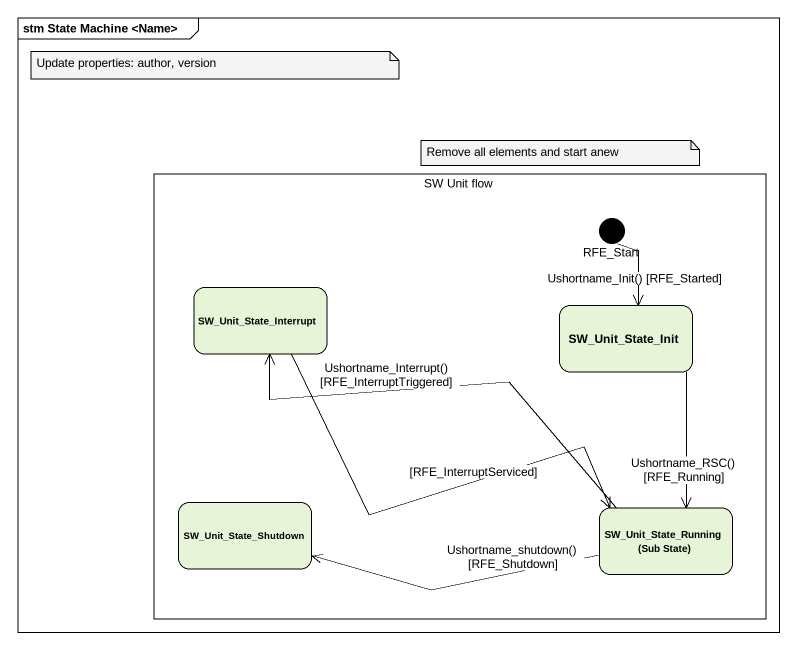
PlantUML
@startuml
mainframe stm State Machine <Name>
hide empty description
state "SW Unit flow" as SW_Unit_flow <<object>> {
  state RFE_Start <<start>>
  state SW_Unit_State_Interrupt
  state SW_Unit_State_Init
  state SW_Unit_State_Shutdown
  state "SW_Unit_State_Running (Sub State)" as SW_Unit_State_Running_Sub
}
RFE_Start --> SW_Unit_State_Init : Ushortname_Init() [RFE_Started]
SW_Unit_State_Interrupt -right-> SW_Unit_State_Running_Sub : [RFE_InterruptServiced]
SW_Unit_State_Init --> SW_Unit_State_Running_Sub : Ushortname_RSC() [RFE_Running]
SW_Unit_State_Running_Sub -left-> SW_Unit_State_Interrupt : Ushortname_Interrupt() [RFE_InterruptTriggered]
SW_Unit_State_Running_Sub -left-> SW_Unit_State_Shutdown : Ushortname_shutdown() [RFE_Shutdown]
note as N1
  Update properties: author, version
end note
note as N2
  Remove all elements and start anew
end note
@enduml
